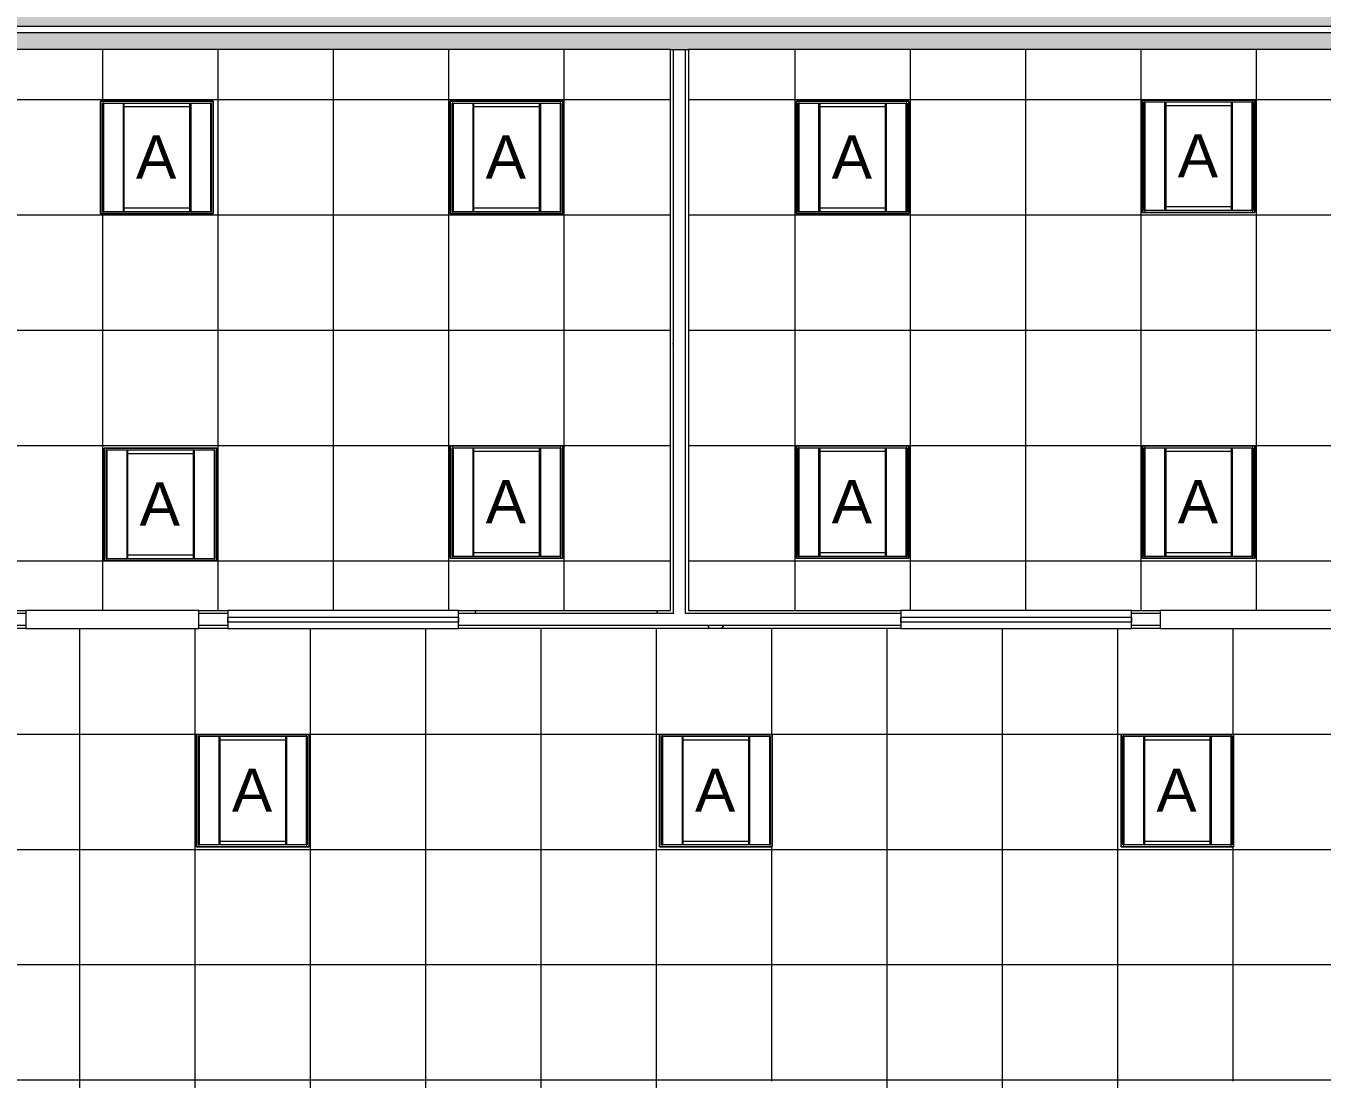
# Model space of a CAD drawing. Header units: inches. Extents: x -285 to 3116, y -17387 to -14851.
# Drawn here: x 880.9 to 1150.6, y -15681.5 to -15462.2 of the extents above; entities that cross this region are included whole.
import ezdxf

# ---------------------------------------------------------------- set-up
doc = ezdxf.new("R2010")
doc.units = ezdxf.units.IN
doc.header["$MEASUREMENT"] = 0
for name, color, linetype, lineweight in [('A-CLNG', 13, 'Continuous', 13), ('A-CLNG-PATT', 13, 'Continuous', 13), ('A-DETL-GENF', 92, 'Continuous', 9), ('A-DETL-THIN', 151, 'Continuous', 9), ('A-GLAZ-CURT', 52, 'Continuous', 9), ('A-WALL', 113, 'Continuous', 13), ('A-WALL-PATT', 111, 'Continuous', 13), ('E-LITE-EQPM', 33, 'Continuous', 9), ('E-LITE-EQPM-IDEN', 33, 'Continuous', 9), ('I-WALL', 2, 'Continuous', 13)]:
    doc.layers.add(name, color=color, linetype=linetype, lineweight=lineweight)
doc.styles.add('Arial', font='arial.ttf', dxfattribs={"height": 9})
pattern_1 = [(0, (0, 0), (30.72, 7.68), [1.267, -21.773, 1.267, -21.773, -122.88]), (0, (0, 0), (30.72, 7.68), [-46.08, 1.267, -44.813, 1.267, -21.773, -53.76]), (0, (0, 0), (30.72, 7.68), [-115.2, 1.267, -14.093, 1.267, -37.133]), (120, (11.52, 3.84), (-22.011075, 22.7643004), [1.267, -21.773, 1.267, -21.773, -122.88]), (120, (11.52, 3.84), (-22.011075, 22.7643004), [-46.08, 1.267, -44.813, 1.267, -21.773, -53.76]), (120, (11.52, 3.84), (-22.011075, 22.7643004), [-115.2, 1.267, -14.093, 1.267, -37.133]), (240, (15.36, 19.2), (-8.708925, -30.4443004), [1.267, -21.773, 1.267, -21.773, -122.88]), (240, (15.36, 19.2), (-8.708925, -30.4443004), [-46.08, 1.267, -44.813, 1.267, -21.773, -53.76]), (240, (15.36, 19.2), (-8.708925, -30.4443004), [-115.2, 1.267, -14.093, 1.267, -37.133])]

# ---------------------------------------------------------------- blocks, each defined once
blk = doc.blocks.new('System Panel - Glazed-5128107-FIRST FLOOR RCP')
at = {"layer": 'A-GLAZ-CURT', "lineweight": 13}
for p, q in [((-24, 0.75), (-24, 1.75)), ((-24, 1.75), (24, 1.75)), ((24, 0.75), (-24, 0.75)), ((24, 1.75), (24, 0.75))]:
    blk.add_line(p, q, dxfattribs=at)
blk = doc.blocks.new('L-Recessed-Axis-Duo - 2 x 2-V2-FIRST FLOOR RCP')
at = {"layer": 'E-LITE-EQPM'}
for p, q in [((-11.7, 11.7), (-11.7, -11.7)), ((11.7, 11.7), (-11.7, 11.7)), ((-11.37, 11.26), (-11.37, 11.27)), ((-11.37, 11.14), (-11.37, 11.26)), ((-11.37, 11.14), (11.38, 11.14)), ((11.32, 11.32), (-11.32, 11.32)), ((-11.32, 11.32), (-11.32, -11.32)), ((11.32, -11.32), (11.32, 11.32)), ((11.38, 11.27), (11.38, 11.26)), ((11.38, 11.26), (11.38, 11.14)), ((11.7, -11.7), (11.7, 11.7)), ((-11.32, 7.03), (11.32, 7.03)), ((-11.32, 7.02), (11.32, 7.02)), ((-11.32, 6.85), (11.32, 6.85)), ((-10.57, 6.86), (-10.57, -6.86)), ((10.57, -6.86), (10.57, 6.86)), ((11.32, -6.85), (-11.32, -6.85)), ((-11.32, -7.02), (11.32, -7.02)), ((-11.32, -7.03), (11.32, -7.03)), ((-11.7, -11.7), (11.7, -11.7)), ((-11.37, -11.26), (-11.37, -11.14)), ((-11.37, -11.14), (11.38, -11.14)), ((-11.37, -11.27), (-11.37, -11.26)), ((-11.32, -11.32), (11.32, -11.32)), ((11.38, -11.14), (11.38, -11.26)), ((11.38, -11.26), (11.38, -11.27))]:
    blk.add_line(p, q, dxfattribs=at)
for points, knots in [([(-11.64, 11.64), (-11.65, 11.65), (-11.65, 11.65), (-11.66, 11.66), (-11.67, 11.67), (-11.68, 11.68), (-11.68, 11.68), (-11.69, 11.69), (-11.69, 11.69), (-11.7, 11.7), (-11.7, 11.7), (-11.7, 11.7), (-11.7, 11.7)], [0, 0, 0, 0, 0.166667, 0.25, 0.333333, 0.416667, 0.5, 0.583333, 0.666667, 0.75, 0.833333, 1, 1, 1, 1]), ([(11.64, 11.64), (11.65, 11.65), (11.65, 11.65), (11.66, 11.66), (11.67, 11.67), (11.68, 11.68), (11.68, 11.68), (11.69, 11.69), (11.69, 11.69), (11.7, 11.7), (11.7, 11.7), (11.7, 11.7), (11.7, 11.7)], [0, 0, 0, 0, 0.166667, 0.25, 0.333333, 0.416667, 0.5, 0.583333, 0.666667, 0.75, 0.833333, 1, 1, 1, 1]), ([(-11.7, -11.7), (-11.7, -11.7), (-11.7, -11.7), (-11.7, -11.7), (-11.69, -11.69), (-11.69, -11.69), (-11.68, -11.68), (-11.68, -11.68), (-11.67, -11.67), (-11.66, -11.66), (-11.65, -11.65), (-11.65, -11.65), (-11.64, -11.64)], [-1, -1, -1, -1, -0.833333, -0.75, -0.666667, -0.583333, -0.5, -0.416667, -0.333333, -0.25, -0.166667, 0, 0, 0, 0]), ([(11.64, -11.64), (11.65, -11.65), (11.65, -11.65), (11.66, -11.66), (11.67, -11.67), (11.68, -11.68), (11.68, -11.68), (11.69, -11.69), (11.69, -11.69), (11.7, -11.7), (11.7, -11.7), (11.7, -11.7), (11.7, -11.7)], [0, 0, 0, 0, 0.166667, 0.25, 0.333333, 0.416667, 0.5, 0.583333, 0.666667, 0.75, 0.833333, 1, 1, 1, 1])]:
    blk.add_open_spline(points, degree=3, knots=knots, dxfattribs=at)
blk = doc.blocks.new('L-Recessed-Axis-Duo - 2 x 2-V3-FIRST FLOOR RCP')
at = {"layer": 'E-LITE-EQPM'}
for p, q in [((-11.7, 11.7), (-11.7, -11.7)), ((11.7, 11.7), (-11.7, 11.7)), ((-11.37, 11.26), (-11.37, 11.27)), ((-11.37, 11.14), (-11.37, 11.26)), ((-11.37, 11.14), (11.38, 11.14)), ((11.32, 11.32), (-11.32, 11.32)), ((-11.32, 11.32), (-11.32, -11.32)), ((11.32, -11.32), (11.32, 11.32)), ((11.38, 11.27), (11.38, 11.26)), ((11.38, 11.26), (11.38, 11.14)), ((11.7, -11.7), (11.7, 11.7)), ((-11.32, 7.03), (11.32, 7.03)), ((-11.32, 7.02), (11.32, 7.02)), ((-11.32, 6.85), (11.32, 6.85)), ((-10.57, 6.86), (-10.57, -6.86)), ((10.57, -6.86), (10.57, 6.86)), ((11.32, -6.85), (-11.32, -6.85)), ((-11.32, -7.02), (11.32, -7.02)), ((-11.32, -7.03), (11.32, -7.03)), ((-11.7, -11.7), (11.7, -11.7)), ((-11.37, -11.26), (-11.37, -11.14)), ((-11.37, -11.14), (11.38, -11.14)), ((-11.37, -11.27), (-11.37, -11.26)), ((-11.32, -11.32), (11.32, -11.32)), ((11.38, -11.14), (11.38, -11.26)), ((11.38, -11.26), (11.38, -11.27))]:
    blk.add_line(p, q, dxfattribs=at)
for points, knots in [([(-11.64, 11.64), (-11.65, 11.65), (-11.65, 11.65), (-11.66, 11.66), (-11.67, 11.67), (-11.68, 11.68), (-11.68, 11.68), (-11.69, 11.69), (-11.69, 11.69), (-11.7, 11.7), (-11.7, 11.7), (-11.7, 11.7), (-11.7, 11.7)], [0, 0, 0, 0, 0.166667, 0.25, 0.333333, 0.416667, 0.5, 0.583333, 0.666667, 0.75, 0.833333, 1, 1, 1, 1]), ([(11.64, 11.64), (11.65, 11.65), (11.65, 11.65), (11.66, 11.66), (11.67, 11.67), (11.68, 11.68), (11.68, 11.68), (11.69, 11.69), (11.69, 11.69), (11.7, 11.7), (11.7, 11.7), (11.7, 11.7), (11.7, 11.7)], [0, 0, 0, 0, 0.166667, 0.25, 0.333333, 0.416667, 0.5, 0.583333, 0.666667, 0.75, 0.833333, 1, 1, 1, 1]), ([(-11.7, -11.7), (-11.7, -11.7), (-11.7, -11.7), (-11.7, -11.7), (-11.69, -11.69), (-11.69, -11.69), (-11.68, -11.68), (-11.68, -11.68), (-11.67, -11.67), (-11.66, -11.66), (-11.65, -11.65), (-11.65, -11.65), (-11.64, -11.64)], [-1, -1, -1, -1, -0.833333, -0.75, -0.666667, -0.583333, -0.5, -0.416667, -0.333333, -0.25, -0.166667, 0, 0, 0, 0]), ([(11.64, -11.64), (11.65, -11.65), (11.65, -11.65), (11.66, -11.66), (11.67, -11.67), (11.68, -11.68), (11.68, -11.68), (11.69, -11.69), (11.69, -11.69), (11.7, -11.7), (11.7, -11.7), (11.7, -11.7), (11.7, -11.7)], [0, 0, 0, 0, 0.166667, 0.25, 0.333333, 0.416667, 0.5, 0.583333, 0.666667, 0.75, 0.833333, 1, 1, 1, 1])]:
    blk.add_open_spline(points, degree=3, knots=knots, dxfattribs=at)
blk = doc.blocks.new('L-Recessed-Axis-Duo - 2 x 2-V5-FIRST FLOOR RCP')
at = {"layer": 'E-LITE-EQPM'}
for p, q in [((-11.7, 11.7), (-11.7, -11.7)), ((11.7, 11.7), (-11.7, 11.7)), ((-11.37, 11.26), (-11.37, 11.27)), ((-11.37, 11.14), (-11.37, 11.26)), ((-11.37, 11.14), (11.38, 11.14)), ((11.32, 11.32), (-11.32, 11.32)), ((-11.32, 11.32), (-11.32, -11.32)), ((11.32, -11.32), (11.32, 11.32)), ((11.38, 11.27), (11.38, 11.26)), ((11.38, 11.26), (11.38, 11.14)), ((11.7, -11.7), (11.7, 11.7)), ((-11.32, 7.03), (11.32, 7.03)), ((-11.32, 7.02), (11.32, 7.02)), ((-11.32, 6.85), (11.32, 6.85)), ((-10.57, 6.86), (-10.57, -6.86)), ((10.57, -6.86), (10.57, 6.86)), ((11.32, -6.85), (-11.32, -6.85)), ((-11.32, -7.02), (11.32, -7.02)), ((-11.32, -7.03), (11.32, -7.03)), ((-11.7, -11.7), (11.7, -11.7)), ((-11.37, -11.26), (-11.37, -11.14)), ((-11.37, -11.14), (11.38, -11.14)), ((-11.37, -11.27), (-11.37, -11.26)), ((-11.32, -11.32), (11.32, -11.32)), ((11.38, -11.14), (11.38, -11.26)), ((11.38, -11.26), (11.38, -11.27))]:
    blk.add_line(p, q, dxfattribs=at)
for points, knots in [([(-11.64, 11.64), (-11.65, 11.65), (-11.65, 11.65), (-11.66, 11.66), (-11.67, 11.67), (-11.68, 11.68), (-11.68, 11.68), (-11.69, 11.69), (-11.69, 11.69), (-11.7, 11.7), (-11.7, 11.7), (-11.7, 11.7), (-11.7, 11.7)], [0, 0, 0, 0, 0.166667, 0.25, 0.333333, 0.416667, 0.5, 0.583333, 0.666667, 0.75, 0.833333, 1, 1, 1, 1]), ([(11.64, 11.64), (11.65, 11.65), (11.65, 11.65), (11.66, 11.66), (11.67, 11.67), (11.68, 11.68), (11.68, 11.68), (11.69, 11.69), (11.69, 11.69), (11.7, 11.7), (11.7, 11.7), (11.7, 11.7), (11.7, 11.7)], [0, 0, 0, 0, 0.166667, 0.25, 0.333333, 0.416667, 0.5, 0.583333, 0.666667, 0.75, 0.833333, 1, 1, 1, 1]), ([(-11.7, -11.7), (-11.7, -11.7), (-11.7, -11.7), (-11.7, -11.7), (-11.69, -11.69), (-11.69, -11.69), (-11.68, -11.68), (-11.68, -11.68), (-11.67, -11.67), (-11.66, -11.66), (-11.65, -11.65), (-11.65, -11.65), (-11.64, -11.64)], [-1, -1, -1, -1, -0.833333, -0.75, -0.666667, -0.583333, -0.5, -0.416667, -0.333333, -0.25, -0.166667, 0, 0, 0, 0]), ([(11.64, -11.64), (11.65, -11.65), (11.65, -11.65), (11.66, -11.66), (11.67, -11.67), (11.68, -11.68), (11.68, -11.68), (11.69, -11.69), (11.69, -11.69), (11.7, -11.7), (11.7, -11.7), (11.7, -11.7), (11.7, -11.7)], [0, 0, 0, 0, 0.166667, 0.25, 0.333333, 0.416667, 0.5, 0.583333, 0.666667, 0.75, 0.833333, 1, 1, 1, 1])]:
    blk.add_open_spline(points, degree=3, knots=knots, dxfattribs=at)
blk = doc.blocks.new('L-Recessed-Axis-Duo - 2 x 2-V6-FIRST FLOOR RCP')
at = {"layer": 'E-LITE-EQPM'}
for p, q in [((-11.7, 11.7), (-11.7, -11.7)), ((11.7, 11.7), (-11.7, 11.7)), ((-11.37, 11.26), (-11.37, 11.27)), ((-11.37, 11.14), (-11.37, 11.26)), ((-11.37, 11.14), (11.38, 11.14)), ((11.32, 11.32), (-11.32, 11.32)), ((-11.32, 11.32), (-11.32, -11.32)), ((11.32, -11.32), (11.32, 11.32)), ((11.38, 11.27), (11.38, 11.26)), ((11.38, 11.26), (11.38, 11.14)), ((11.7, -11.7), (11.7, 11.7)), ((-11.32, 7.03), (11.32, 7.03)), ((-11.32, 7.02), (11.32, 7.02)), ((-11.32, 6.85), (11.32, 6.85)), ((-10.57, 6.86), (-10.57, -6.86)), ((10.57, -6.86), (10.57, 6.86)), ((11.32, -6.85), (-11.32, -6.85)), ((-11.32, -7.02), (11.32, -7.02)), ((-11.32, -7.03), (11.32, -7.03)), ((-11.7, -11.7), (11.7, -11.7)), ((-11.37, -11.26), (-11.37, -11.14)), ((-11.37, -11.14), (11.38, -11.14)), ((-11.37, -11.27), (-11.37, -11.26)), ((-11.32, -11.32), (11.32, -11.32)), ((11.38, -11.14), (11.38, -11.26)), ((11.38, -11.26), (11.38, -11.27))]:
    blk.add_line(p, q, dxfattribs=at)
for points, knots in [([(-11.64, 11.64), (-11.65, 11.65), (-11.65, 11.65), (-11.66, 11.66), (-11.67, 11.67), (-11.68, 11.68), (-11.68, 11.68), (-11.69, 11.69), (-11.69, 11.69), (-11.7, 11.7), (-11.7, 11.7), (-11.7, 11.7), (-11.7, 11.7)], [0, 0, 0, 0, 0.166667, 0.25, 0.333333, 0.416667, 0.5, 0.583333, 0.666667, 0.75, 0.833333, 1, 1, 1, 1]), ([(11.64, 11.64), (11.65, 11.65), (11.65, 11.65), (11.66, 11.66), (11.67, 11.67), (11.68, 11.68), (11.68, 11.68), (11.69, 11.69), (11.69, 11.69), (11.7, 11.7), (11.7, 11.7), (11.7, 11.7), (11.7, 11.7)], [0, 0, 0, 0, 0.166667, 0.25, 0.333333, 0.416667, 0.5, 0.583333, 0.666667, 0.75, 0.833333, 1, 1, 1, 1]), ([(-11.7, -11.7), (-11.7, -11.7), (-11.7, -11.7), (-11.7, -11.7), (-11.69, -11.69), (-11.69, -11.69), (-11.68, -11.68), (-11.68, -11.68), (-11.67, -11.67), (-11.66, -11.66), (-11.65, -11.65), (-11.65, -11.65), (-11.64, -11.64)], [-1, -1, -1, -1, -0.833333, -0.75, -0.666667, -0.583333, -0.5, -0.416667, -0.333333, -0.25, -0.166667, 0, 0, 0, 0]), ([(11.64, -11.64), (11.65, -11.65), (11.65, -11.65), (11.66, -11.66), (11.67, -11.67), (11.68, -11.68), (11.68, -11.68), (11.69, -11.69), (11.69, -11.69), (11.7, -11.7), (11.7, -11.7), (11.7, -11.7), (11.7, -11.7)], [0, 0, 0, 0, 0.166667, 0.25, 0.333333, 0.416667, 0.5, 0.583333, 0.666667, 0.75, 0.833333, 1, 1, 1, 1])]:
    blk.add_open_spline(points, degree=3, knots=knots, dxfattribs=at)
blk = doc.blocks.new('L-Recessed-Axis-Duo - 2 x 2-V7-FIRST FLOOR RCP')
at = {"layer": 'E-LITE-EQPM'}
for p, q in [((-11.7, 11.7), (-11.7, -11.7)), ((11.7, 11.7), (-11.7, 11.7)), ((-11.37, 11.26), (-11.37, 11.27)), ((-11.37, 11.14), (-11.37, 11.26)), ((-11.37, 11.14), (11.38, 11.14)), ((11.32, 11.32), (-11.32, 11.32)), ((-11.32, 11.32), (-11.32, -11.32)), ((11.32, -11.32), (11.32, 11.32)), ((11.38, 11.27), (11.38, 11.26)), ((11.38, 11.26), (11.38, 11.14)), ((11.7, -11.7), (11.7, 11.7)), ((-11.32, 7.03), (11.32, 7.03)), ((-11.32, 7.02), (11.32, 7.02)), ((-11.32, 6.85), (11.32, 6.85)), ((-10.57, 6.86), (-10.57, -6.86)), ((10.57, -6.86), (10.57, 6.86)), ((11.32, -6.85), (-11.32, -6.85)), ((-11.32, -7.02), (11.32, -7.02)), ((-11.32, -7.03), (11.32, -7.03)), ((-11.7, -11.7), (11.7, -11.7)), ((-11.37, -11.26), (-11.37, -11.14)), ((-11.37, -11.14), (11.38, -11.14)), ((-11.37, -11.27), (-11.37, -11.26)), ((-11.32, -11.32), (11.32, -11.32)), ((11.38, -11.14), (11.38, -11.26)), ((11.38, -11.26), (11.38, -11.27))]:
    blk.add_line(p, q, dxfattribs=at)
for points, knots in [([(-11.64, 11.64), (-11.65, 11.65), (-11.65, 11.65), (-11.66, 11.66), (-11.67, 11.67), (-11.68, 11.68), (-11.68, 11.68), (-11.69, 11.69), (-11.69, 11.69), (-11.7, 11.7), (-11.7, 11.7), (-11.7, 11.7), (-11.7, 11.7)], [0, 0, 0, 0, 0.166667, 0.25, 0.333333, 0.416667, 0.5, 0.583333, 0.666667, 0.75, 0.833333, 1, 1, 1, 1]), ([(11.64, 11.64), (11.65, 11.65), (11.65, 11.65), (11.66, 11.66), (11.67, 11.67), (11.68, 11.68), (11.68, 11.68), (11.69, 11.69), (11.69, 11.69), (11.7, 11.7), (11.7, 11.7), (11.7, 11.7), (11.7, 11.7)], [0, 0, 0, 0, 0.166667, 0.25, 0.333333, 0.416667, 0.5, 0.583333, 0.666667, 0.75, 0.833333, 1, 1, 1, 1]), ([(-11.7, -11.7), (-11.7, -11.7), (-11.7, -11.7), (-11.7, -11.7), (-11.69, -11.69), (-11.69, -11.69), (-11.68, -11.68), (-11.68, -11.68), (-11.67, -11.67), (-11.66, -11.66), (-11.65, -11.65), (-11.65, -11.65), (-11.64, -11.64)], [-1, -1, -1, -1, -0.833333, -0.75, -0.666667, -0.583333, -0.5, -0.416667, -0.333333, -0.25, -0.166667, 0, 0, 0, 0]), ([(11.64, -11.64), (11.65, -11.65), (11.65, -11.65), (11.66, -11.66), (11.67, -11.67), (11.68, -11.68), (11.68, -11.68), (11.69, -11.69), (11.69, -11.69), (11.7, -11.7), (11.7, -11.7), (11.7, -11.7), (11.7, -11.7)], [0, 0, 0, 0, 0.166667, 0.25, 0.333333, 0.416667, 0.5, 0.583333, 0.666667, 0.75, 0.833333, 1, 1, 1, 1])]:
    blk.add_open_spline(points, degree=3, knots=knots, dxfattribs=at)

msp = doc.modelspace()

# ---------------------------------------------------------------- hatches: boundary and pattern name
at = {"layer": 'A-CLNG-PATT'}
h = msp.add_hatch(dxfattribs=at)
h.set_pattern_fill('FP_2', color=256, style=0, pattern_type=2)
h.set_pattern_definition([(0, (1132.1, -15801.672), (0, -24), []), (270, (1132.1, -15801.672), (-24, -1e-15), [])])
h.paths.add_polyline_path([(1202.25, -15939.06), (1421.45, -15834.35), (1410.22, -15806.58), (1413.69, -15805.18), (1423.56, -15829.58), (1570.54, -15770.12), (1560.01, -15744.1), (1560.32, -15743.97), (1537.86, -15688.47), (1527.03, -15692.85), (1484.49, -15587.7), (1322.31, -15587.7), (1310.18, -15605.68), (1291.95, -15593.38), (1295.77, -15587.7), (727.05, -15587.7), (727.05, -15491.75), (663.55, -15491.75), (663.55, -15467.11), (517.78, -15467.11), (517.78, -15568.14), (526.78, -15568.14), (526.78, -15568.77), (527.02, -15568.77), (527.02, -15583.95), (655.63, -15583.95), (672.18, -15625.01), (689.88, -15668.91), (689.94, -15668.88), (694.81, -15680.93), (694.74, -15680.96), (708.19, -15714.35), (708.3, -15714.31), (713.49, -15727.16), (713.38, -15727.21), (713.4, -15727.27), (771, -15704), (877.99, -15776.17), (904.83, -15736.39), (1203.2, -15937.65), (1203.02, -15937.92)], flags=0)
h.paths.add_polyline_path([(1300.78, -15849.34), (1300.78, -15825.94), (1324.18, -15825.94), (1324.18, -15849.34), (1311.22, -15849.34)], flags=0)
h.paths.add_polyline_path([(1109.35, -15849.34), (1108.78, -15849.34), (1108.78, -15825.94), (1132.18, -15825.94), (1132.18, -15849.34), (1122.81, -15849.34)], flags=0)
h.paths.add_polyline_path([(1204.78, -15849.34), (1204.78, -15825.94), (1228.18, -15825.94), (1228.18, -15849.34), (1217.02, -15849.34)], flags=0)
h.paths.add_polyline_path([(1172.62, -15809.62), (1154.38, -15797.32), (1166.68, -15779.08), (1184.92, -15791.38), (1176.64, -15803.66)], flags=0)
h.paths.add_polyline_path([(1515.05, -15777.34), (1491.65, -15777.34), (1491.65, -15753.94), (1515.05, -15753.94), (1515.05, -15770)], flags=0)
h.paths.add_polyline_path([(1217.02, -15777.34), (1204.78, -15777.34), (1204.78, -15753.94), (1228.18, -15753.94), (1228.18, -15777.34)], flags=0)
h.paths.add_polyline_path([(1012.78, -15777.34), (1012.78, -15753.94), (1036.18, -15753.94), (1036.18, -15777.34), (1015.15, -15777.34)], flags=0)
h.paths.add_polyline_path([(1396.78, -15777.34), (1396.78, -15753.94), (1420.18, -15753.94), (1420.18, -15777.34), (1405.43, -15777.34)], flags=0)
h.paths.add_polyline_path([(1300.78, -15777.34), (1300.78, -15753.94), (1324.18, -15753.94), (1324.18, -15777.34), (1311.22, -15777.34)], flags=0)
h.paths.add_polyline_path([(1108.78, -15777.34), (1108.78, -15753.94), (1132.18, -15753.94), (1132.18, -15777.34), (1109.35, -15777.34)], flags=0)
h.paths.add_polyline_path([(1053.24, -15729.09), (1035, -15716.79), (1047.3, -15698.55), (1065.54, -15710.85), (1058.97, -15720.6)], flags=0)
h.paths.add_polyline_path([(1513.09, -15705.34), (1491.65, -15705.34), (1491.65, -15681.94), (1515.05, -15681.94), (1515.05, -15705.34)], flags=0)
h.paths.add_polyline_path([(1122.81, -15705.34), (1108.78, -15705.34), (1108.78, -15681.94), (1132.18, -15681.94), (1132.18, -15705.34)], flags=0)
h.paths.add_polyline_path([(724.02, -15705.34), (724.02, -15681.94), (747.42, -15681.94), (747.42, -15705.34), (725.8, -15705.34)], flags=0)
h.paths.add_polyline_path([(1418.88, -15705.34), (1396.78, -15705.34), (1396.78, -15681.94), (1420.18, -15681.94), (1420.18, -15705.34)], flags=0)
h.paths.add_polyline_path([(1015.15, -15705.34), (1012.78, -15705.34), (1012.78, -15681.94), (1036.18, -15681.94), (1036.18, -15705.34), (1028.6, -15705.34)], flags=0)
h.paths.add_polyline_path([(1204.78, -15705.34), (1204.78, -15681.94), (1228.18, -15681.94), (1228.18, -15705.34), (1210.29, -15705.34)], flags=0)
h.paths.add_polyline_path([(820.37, -15705.34), (820.37, -15681.94), (843.77, -15681.94), (843.77, -15705.34), (826.74, -15705.34)], flags=0)
h.paths.add_polyline_path([(1324.18, -15705.34), (1300.78, -15705.34), (1300.78, -15681.94), (1324.18, -15681.94), (1324.18, -15693.27)], flags=0)
h.paths.add_polyline_path([(916.43, -15705.34), (916.43, -15681.94), (939.83, -15681.94), (939.83, -15705.34), (920.94, -15705.34)], flags=0)
h.paths.add_polyline_path([(835.1, -15678.11), (826.86, -15657.71), (847.25, -15649.47), (855.5, -15669.87), (840.19, -15676.05)], flags=0)
h.paths.add_polyline_path([(1036.18, -15633.12), (1012.78, -15633.12), (1012.78, -15609.72), (1036.18, -15609.72), (1036.18, -15631.57)], flags=0)
h.paths.add_polyline_path([(1405.43, -15633.12), (1396.78, -15633.12), (1396.78, -15609.72), (1420.18, -15609.72), (1420.18, -15633.12), (1418.88, -15633.12)], flags=0)
h.paths.add_polyline_path([(920.94, -15633.12), (916.43, -15633.12), (916.43, -15609.72), (939.83, -15609.72), (939.83, -15633.12), (934.4, -15633.12)], flags=0)
h.paths.add_polyline_path([(1311.22, -15633.12), (1300.78, -15633.12), (1300.78, -15609.72), (1324.18, -15609.72), (1324.18, -15633.12)], flags=0)
h.paths.add_polyline_path([(724.02, -15633.12), (724.02, -15609.72), (747.42, -15609.72), (747.42, -15633.12), (732.53, -15633.12)], flags=0)
h.paths.add_polyline_path([(1122.81, -15633.12), (1108.78, -15633.12), (1108.78, -15609.72), (1132.18, -15609.72), (1132.18, -15633.12)], flags=0)
h.paths.add_polyline_path([(1228.18, -15633.12), (1204.78, -15633.12), (1204.78, -15609.72), (1228.18, -15609.72), (1228.18, -15631.57)], flags=0)
h.paths.add_polyline_path([(820.37, -15633.12), (820.37, -15609.72), (843.77, -15609.72), (843.77, -15633.12), (826.74, -15633.12)], flags=0)
h.paths.add_polyline_path([(676.73, -15537.28), (676.73, -15513.88), (700.13, -15513.88), (700.13, -15537.28), (678.7, -15537.28)], flags=0)
h.paths.add_polyline_path([(627.73, -15537.28), (604.33, -15537.28), (604.33, -15513.88), (627.73, -15513.88), (627.73, -15520.51)], flags=0)
h.paths.add_polyline_path([(544.12, -15537.28), (532.33, -15537.28), (532.33, -15513.88), (555.73, -15513.88), (555.73, -15537.28)], flags=0)
h = msp.add_hatch(dxfattribs=at)
h.set_pattern_fill('FP_4', color=256, style=0, pattern_type=2)
h.set_pattern_definition([(180, (944.93, -15525.592), (3e-15, 24), []), (90, (944.93, -15525.592), (24, -1e-15), [])])
h.paths.add_polyline_path([(874.8, -15583.95), (1015.05, -15583.95), (1015.05, -15467.11), (874.8, -15467.11), (874.8, -15545.19)], flags=0)
h.paths.add_polyline_path([(920.63, -15573.53), (897.23, -15573.53), (897.23, -15550.13), (920.63, -15550.13), (920.63, -15569.87)], flags=0)
h.paths.add_polyline_path([(992.63, -15573.06), (969.23, -15573.06), (969.23, -15549.65), (992.63, -15549.65), (992.63, -15569.87)], flags=0)
h.paths.add_polyline_path([(919.88, -15501.31), (896.48, -15501.31), (896.48, -15477.9), (919.88, -15477.9), (919.88, -15495.83)], flags=0)
h.paths.add_polyline_path([(988.23, -15501.31), (969.23, -15501.31), (969.23, -15477.9), (992.63, -15477.9), (992.63, -15501.31)], flags=0)
h = msp.add_hatch(dxfattribs=at)
h.set_pattern_fill('FP_5', color=256, style=0, pattern_type=2)
h.set_pattern_definition([(180, (1088.93, -15525.592), (3e-15, 24), []), (90, (1088.93, -15525.592), (24, -1e-15), [])])
h.paths.add_polyline_path([(1018.8, -15583.95), (1159.05, -15583.95), (1159.05, -15467.11), (1018.8, -15467.11), (1018.8, -15569.87)], flags=0)
h.paths.add_polyline_path([(1136.63, -15573.06), (1113.23, -15573.06), (1113.23, -15549.65), (1136.63, -15549.65), (1136.63, -15569.87)], flags=0)
h.paths.add_polyline_path([(1041.23, -15573.06), (1041.23, -15549.65), (1064.63, -15549.65), (1064.63, -15573.06), (1042.06, -15573.06)], flags=0)
h.paths.add_polyline_path([(1041.23, -15501.31), (1041.23, -15477.9), (1064.63, -15477.9), (1064.63, -15501.31), (1042.06, -15501.31)], flags=0)
h.paths.add_polyline_path([(1136.27, -15501.06), (1113.23, -15501.06), (1113.23, -15477.65), (1136.63, -15477.65), (1136.63, -15501.06)], flags=0)
at = {"layer": 'A-DETL-GENF'}
h = msp.add_hatch(color=9, dxfattribs=at)
h.paths.add_polyline_path([(1302.6, -17215.94), (2101.91, -16893.02), (2369.07, -17073.22), (3115.76, -16771.16), (2391.35, -14980.46), (213.35, -14980.46), (213.35, -15030.58), (-284.65, -15030.58), (-284.65, -16143.57), (537.04, -15811.16), (531.92, -15800.18), (523.56, -15803.56), (515.31, -15783.16), (522.61, -15780.21), (514.27, -15762.32), (514.27, -15614.27), (505.02, -15614.27), (505.02, -15592.27), (514.27, -15592.27), (514.27, -15590.77), (505.02, -15590.77), (505.02, -15568.77), (514.27, -15568.77), (514.28, -15462.32), (1432.27, -15462.32), (1458.98, -15483.69), (1462.14, -15478.99), (1480.38, -15491.3), (1476.2, -15497.5), (1563.41, -15567.33), (1764.19, -16064.31), (1747.08, -16071.22), (1783.03, -16160.06), (1782.99, -16160.08), (1783.33, -16160.94), (1811.86, -16160.94), (1811.86, -16164.44), (1782.49, -16164.44), (1608.57, -16234.8), (1607.26, -16231.55), (1636.65, -16219.66), (1575.78, -16069.07), (1551.88, -16010), (1308.53, -16066.99), (1308.52, -16066.94), (1302.6, -16068.38), (1302.6, -16877.94)], flags=0)
h.paths.add_polyline_path([(1504.34, -17130.23), (1444.27, -16981.55), (1444.8, -16981.34), (1444.8, -16929.33), (1448.3, -16929.33), (1448.3, -16979.92), (1536.76, -16944.19), (1538.07, -16947.43), (1448.83, -16983.48), (1507.58, -17128.92)], flags=0)
h.paths.add_polyline_path([(1637.85, -17076.29), (1579.1, -16930.86), (1575.16, -16932.45), (1573.85, -16929.2), (1584.97, -16924.71), (1586.28, -16927.95), (1582.34, -16929.54), (1641.1, -17074.98)], flags=0)
h.paths.add_polyline_path([(1743.46, -17006.56), (1694.11, -16884.39), (1623.37, -16912.97), (1622.06, -16909.72), (1699.98, -16878.24), (1701.3, -16881.49), (1697.35, -16883.08), (1746.71, -17005.25)], flags=0)
h.paths.add_polyline_path([(1905.81, -16968.04), (1847.05, -16822.6), (1738.38, -16866.5), (1737.07, -16863.26), (1973.93, -16767.57), (1975.24, -16770.82), (1850.3, -16821.29), (1909.05, -16966.73)], flags=0)
h.paths.add_polyline_path([(2374.07, -16920.99), (2319.62, -16786.38), (2314.55, -16788.43), (2313.24, -16785.19), (2324.36, -16780.69), (2325.67, -16783.93), (2322.86, -16785.07), (2377.32, -16919.68)], flags=0)
h.paths.add_polyline_path([(2082.9, -16896.48), (2081.11, -16892.06), (2031.38, -16838.73), (2047.73, -16832.12), (2016.27, -16754.24), (2012.33, -16755.83), (2011.01, -16752.59), (2084.73, -16722.81), (2086.04, -16726.05), (2019.51, -16752.93), (2052.29, -16834.06), (2037.42, -16840.07), (2084.11, -16890.14), (2086.15, -16895.17), (2084.11, -16895.99)], flags=0)
h.paths.add_polyline_path([(1448.3, -16889.33), (1444.8, -16889.33), (1444.8, -16885.08), (1305.81, -16885.08), (1305.81, -16881.58), (1444.8, -16881.58), (1444.8, -16877.33), (1448.3, -16877.33), (1448.3, -16885.08)], flags=0)
h.paths.add_polyline_path([(2104.59, -16889.06), (2101.37, -16887.69), (2145.93, -16782.86), (2142.91, -16775.38), (2169.5, -16764.62), (2262.13, -16805.87), (2276.15, -16800.19), (2277.47, -16803.44), (2262.06, -16809.67), (2169.43, -16768.43), (2147.47, -16777.31), (2149.72, -16782.9), (2109.32, -16877.94)], flags=0)
h.paths.add_polyline_path([(1570.71, -16865.49), (1569.4, -16862.24), (1587.02, -16855.13), (1543.58, -16747.6), (1525.96, -16754.71), (1524.65, -16751.47), (1557.1, -16738.36), (1542.06, -16701.19), (1526.07, -16707.65), (1524.76, -16704.41), (1540.75, -16697.94), (1529.44, -16669.99), (1532.69, -16668.68), (1560.35, -16737.05), (1678.97, -16689.12), (1633.71, -16577.22), (1515.1, -16625.2), (1517.69, -16631.6), (1514.44, -16632.91), (1510.54, -16623.27), (1560.99, -16602.86), (1549.81, -16575.21), (1532.89, -16582.05), (1531.58, -16578.81), (1548.49, -16571.96), (1547.65, -16569.88), (1550.89, -16568.57), (1564.24, -16601.55), (1664.48, -16560.99), (1634.51, -16486.82), (1534.24, -16527.39), (1535.89, -16531.49), (1532.65, -16532.8), (1516.27, -16492.31), (1519.52, -16491), (1532.92, -16524.14), (1658.22, -16473.45), (1631.82, -16408.19), (1551.13, -16440.83), (1540.05, -16413.43), (1543.75, -16411.94), (1545.06, -16415.18), (1544.6, -16415.36), (1553.06, -16436.27), (1574.84, -16427.47), (1566.39, -16406.56), (1565.45, -16406.94), (1564.14, -16403.7), (1568.33, -16402.01), (1578.08, -16426.15), (1630.51, -16404.95), (1620.75, -16380.83), (1654.13, -16367.34), (1650.38, -16358.07), (1698.36, -16338.67), (1699.67, -16341.91), (1693.87, -16344.25), (1710.58, -16385.61), (1707.34, -16386.92), (1690.63, -16345.56), (1654.94, -16360), (1668.42, -16393.38), (1635.06, -16406.88), (1661.47, -16472.14), (1730.48, -16444.22), (1722.32, -16424.01), (1725.56, -16422.7), (1735.04, -16446.15), (1637.76, -16485.51), (1667.73, -16559.68), (1766.92, -16519.55), (1769.82, -16526.74), (1766.58, -16528.05), (1764.98, -16524.11), (1636.95, -16575.91), (1682.22, -16687.81), (1739.72, -16664.58), (1733.7, -16649.67), (1789.25, -16627.2), (1773.89, -16589.18), (1788.83, -16583.14), (1781.56, -16565.14), (1784.8, -16563.83), (1793.39, -16585.08), (1778.45, -16591.11), (1843.28, -16751.6), (1858.69, -16745.37), (1860, -16748.62), (1768.44, -16785.61), (1767.13, -16782.36), (1840.04, -16752.91), (1805.79, -16668.13), (1794.35, -16684.47), (1759.77, -16660.26), (1683.53, -16691.05), (1727.02, -16798.57), (1730.05, -16797.35), (1731.36, -16800.59), (1720.79, -16804.86), (1719.48, -16801.61), (1723.78, -16799.88), (1680.29, -16692.37), (1546.82, -16746.29), (1590.26, -16853.82), (1682.39, -16816.6), (1683.7, -16819.84), (1587.02, -16858.9)], flags=0)
h.paths.add_polyline_path([(2497.7, -16841.28), (2453.57, -16732.19), (2362.75, -16768.93), (2361.44, -16765.69), (2546.78, -16690.71), (2548.09, -16693.96), (2456.81, -16730.88), (2500.94, -16839.97)], flags=0)
h.paths.add_polyline_path([(1448.3, -16837.33), (1444.8, -16837.33), (1444.8, -16777.08), (1305.8, -16777.08), (1305.8, -16773.58), (1444.8, -16773.58), (1444.8, -16713.33), (1448.3, -16713.33), (1448.3, -16781.12)], flags=0)
h.paths.add_polyline_path([(2641.13, -16813.36), (2586.53, -16678.41), (2585.17, -16678.96), (2583.86, -16675.71), (2591.27, -16672.71), (2592.59, -16675.96), (2589.78, -16677.09), (2644.37, -16812.05)], flags=0)
h.paths.add_polyline_path([(2285.08, -16750.5), (2193.11, -16709.55), (2160.02, -16627.64), (2157.18, -16628.79), (2155.87, -16625.54), (2158.71, -16624.4), (2157.69, -16621.88), (2156.99, -16622.16), (2119.48, -16529.32), (2058.16, -16554.1), (2055.07, -16546.45), (1996.3, -16570.19), (2037.96, -16673.18), (2118.78, -16640.53), (2120.09, -16643.77), (1959.26, -16708.75), (1957.94, -16705.51), (2034.72, -16674.49), (1993.05, -16571.51), (1873.52, -16619.8), (1915.18, -16722.78), (1920.86, -16720.49), (1922.17, -16723.73), (1913.24, -16727.34), (1867.36, -16613.93), (1870.61, -16612.61), (1872.2, -16616.56), (2027.91, -16553.65), (1980.04, -16435.18), (1841.93, -16490.98), (1858.91, -16532.95), (1841.27, -16540.09), (1855.61, -16575.53), (1852.36, -16576.85), (1836.71, -16538.16), (1854.35, -16531.02), (1838.68, -16492.29), (1821.12, -16499.38), (1774.49, -16383.95), (1797.67, -16374.58), (1789.14, -16353.49), (1792.39, -16352.18), (1802.22, -16376.52), (1779.04, -16385.88), (1823.06, -16494.83), (1978.73, -16431.93), (1908.31, -16257.62), (1775.81, -16311.15), (1777.41, -16315.09), (1774.16, -16316.4), (1772.57, -16312.46), (1733.05, -16328.43), (1731.74, -16325.18), (1906.99, -16254.38), (1870.66, -16164.44), (1847.86, -16164.44), (1847.86, -16160.94), (1869.24, -16160.94), (1858.64, -16134.69), (1862.35, -16133.19), (1862.83, -16134.39), (1893.44, -16122.02), (1894.94, -16125.73), (1864.33, -16138.1), (1900.27, -16227.05), (1996.71, -16188.09), (1960.75, -16099.09), (1933.87, -16109.96), (1932.37, -16106.25), (1989.85, -16083.02), (1991.35, -16086.73), (1964.46, -16097.59), (2000.42, -16186.59), (2096.83, -16147.64), (2060.82, -16058.63), (2030.29, -16070.98), (2028.79, -16067.27), (2063.03, -16053.42), (2105.52, -16158.45), (2085.06, -16166.73), (2092.3, -16184.66), (2198, -16141.96), (2183, -16104.88), (2209.11, -16094.33), (2174.41, -16008.55), (2178.12, -16007.05), (2253.73, -16193.95), (2237.93, -16200.33), (2213.55, -16139.99), (2093.8, -16188.37), (2116.31, -16244.08), (2202.6, -16209.22), (2256.57, -16342.8), (2196.76, -16366.96), (2219.27, -16422.68), (2312.48, -16385.02), (2287.94, -16324.29), (2304.61, -16317.56), (2387.81, -16523.52), (2397.36, -16519.66), (2399.23, -16524.29), (2390.15, -16527.96), (2452.7, -16682.78), (2285.14, -16750.47)], flags=0)
h.paths.add_polyline_path([(2285.14, -16746.7), (2420.65, -16691.95), (2402.51, -16647.04), (2430, -16635.94), (2386.91, -16529.28), (2271.85, -16575.76), (2282.15, -16601.26), (2278.9, -16602.57), (2268.6, -16577.07), (2160.93, -16620.57), (2195.82, -16706.93), (2285.08, -16746.67)], flags=0)
h.paths.add_polyline_path([(2764.75, -16733.24), (2720.62, -16624.16), (2629.67, -16660.96), (2628.35, -16657.71), (2724.68, -16618.74), (2725.99, -16621.99), (2723.87, -16622.85), (2768, -16731.93)], flags=0)
h.paths.add_polyline_path([(2908.14, -16705.43), (2853.58, -16570.38), (2763.07, -16606.99), (2761.76, -16603.74), (2852.27, -16567.13), (2850.84, -16563.61), (2854.09, -16562.3), (2911.38, -16704.12)], flags=0)
h.paths.add_polyline_path([(2423.9, -16690.64), (2448.14, -16680.85), (2431.31, -16639.18), (2407.07, -16648.98), (2420.72, -16682.78)], flags=0)
h.paths.add_polyline_path([(1793.49, -16679.59), (1804.22, -16664.26), (1796.59, -16645.38), (1763.64, -16658.69), (1778.45, -16669.06)], flags=0)
h.paths.add_polyline_path([(1444.8, -16673.33), (1444.8, -16669.08), (1305.8, -16669.08), (1305.8, -16665.58), (1444.8, -16665.58), (1444.8, -16661.33), (1448.3, -16661.33), (1448.3, -16673.33)], flags=0)
h.paths.add_polyline_path([(1742.97, -16663.27), (1795.28, -16642.13), (1790.56, -16630.44), (1738.25, -16651.6), (1741.75, -16660.26)], flags=0)
h.paths.add_polyline_path([(2508.22, -16660.35), (2505.36, -16653.27), (2508.61, -16651.96), (2510.16, -16655.8), (2554.66, -16637.81), (2536.39, -16592.66), (2491.91, -16610.63), (2493.62, -16614.87), (2490.38, -16616.18), (2485.87, -16605.02), (2489.11, -16603.71), (2490.6, -16607.39), (2535.08, -16589.42), (2517.11, -16544.98), (2472.64, -16562.94), (2474.13, -16566.62), (2470.88, -16567.93), (2466.29, -16556.57), (2469.54, -16555.26), (2471.33, -16559.7), (2515.79, -16541.73), (2493.16, -16485.78), (2447.1, -16504.39), (2447.29, -16504.88), (2448.92, -16504.22), (2450.43, -16507.97), (2447.19, -16509.28), (2445.67, -16505.53), (2436.32, -16509.31), (2434.45, -16504.68), (2442.83, -16501.29), (2266.94, -16065.91), (2525.38, -15961.5), (2490.2, -15874.44), (2713.16, -15784.37), (2714.66, -15788.08), (2495.41, -15876.65), (2530.58, -15963.71), (2273.08, -16067.74), (2447.47, -16499.41), (2445.42, -16500.24), (2445.6, -16500.68), (2920.05, -16309), (2924.66, -16320.41), (2929.59, -16318.42), (2930.9, -16321.66), (2922.72, -16324.97), (2918.3, -16314.02), (2776.87, -16371.16), (2820.81, -16479.92), (2817.56, -16481.23), (2815.92, -16477.16), (2812.2, -16478.67), (2810.89, -16475.42), (2814.61, -16473.92), (2773.62, -16372.47), (2628.55, -16431.08), (2690.05, -16583.12), (2715.05, -16573.02), (2706.95, -16553), (2759.24, -16531.85), (2746.89, -16501.32), (2773.81, -16490.42), (2775.12, -16493.67), (2751.44, -16503.25), (2763.8, -16533.78), (2711.51, -16554.93), (2719.61, -16574.95), (2688.12, -16587.67), (2680.03, -16567.67), (2608.64, -16596.55), (2616.71, -16616.52), (2598.81, -16623.75), (2597.5, -16620.51), (2612.16, -16614.59), (2604.09, -16594.62), (2678.71, -16564.43), (2625.3, -16432.39), (2496.4, -16484.47), (2557.91, -16636.5), (2560.41, -16635.49), (2561.72, -16638.74), (2510.16, -16659.57)], flags=0)
h.paths.add_polyline_path([(1448.3, -16621.33), (1444.8, -16621.33), (1444.8, -16561.08), (1305.8, -16561.08), (1305.8, -16557.58), (1444.8, -16557.58), (1444.8, -16553.33), (1448.3, -16553.33), (1448.3, -16601.55)], flags=0)
h.paths.add_polyline_path([(2159.75, -16615.65), (2193.15, -16602.16), (2157.17, -16513.1), (2123.77, -16526.59), (2157.69, -16610.53)], flags=0)
h.paths.add_polyline_path([(2197.79, -16600.29), (2383.18, -16525.39), (2347.2, -16436.32), (2161.81, -16511.23), (2188.41, -16577.07)], flags=0)
h.paths.add_polyline_path([(2031.62, -16552.15), (2053.76, -16543.2), (2051.9, -16538.6), (2055.14, -16537.29), (2060.09, -16549.54), (2120.49, -16525.14), (2119.58, -16522.89), (2206.28, -16487.87), (2198.5, -16468.63), (2026.03, -16538.31), (2031.47, -16551.78)], flags=0)
h.paths.add_polyline_path([(2024.15, -16533.67), (2041.07, -16526.84), (2032.06, -16504.56), (2015.15, -16511.39), (2020.79, -16525.34)], flags=0)
h.paths.add_polyline_path([(2835.86, -16526.52), (2832.55, -16518.32), (2835.79, -16517.01), (2836.79, -16519.49), (2960.01, -16469.71), (2961.32, -16472.95), (2838.1, -16522.73), (2839.1, -16525.21), (2836.79, -16526.15)], flags=0)
h.paths.add_polyline_path([(2044.77, -16525.34), (2196.63, -16463.99), (2185.46, -16436.34), (2214.64, -16424.55), (2169.62, -16313.12), (1967.96, -16394.6), (2012.9, -16505.83), (2033.52, -16497.5), (2039.14, -16511.39)], flags=0)
h.paths.add_polyline_path([(1444.8, -16513.33), (1444.8, -16417.08), (1305.8, -16417.08), (1305.81, -16413.58), (1444.8, -16413.58), (1444.8, -16386.42), (1472.05, -16386.42), (1472.05, -16384.17), (1475.55, -16384.17), (1475.55, -16417.08), (1448.3, -16417.08), (1448.3, -16513.33)], flags=0)
h.paths.add_polyline_path([(2213.69, -16484.87), (2289.16, -16454.38), (2270.21, -16407.49), (2194.75, -16437.98), (2212.96, -16483.05)], flags=0)
h.paths.add_polyline_path([(2296.58, -16451.38), (2345.32, -16431.69), (2326.38, -16384.8), (2277.63, -16404.49), (2290.49, -16436.32)], flags=0)
h.paths.add_polyline_path([(1471.96, -16413.58), (1472.05, -16413.58), (1472.05, -16389.92), (1448.3, -16389.92), (1448.3, -16413.58)], flags=0)
h.paths.add_polyline_path([(1633.75, -16403.63), (1663.87, -16391.45), (1655.44, -16370.59), (1625.31, -16382.76), (1631.82, -16398.86)], flags=0)
h.paths.add_polyline_path([(1966.09, -16389.96), (2172.38, -16306.61), (2194.89, -16362.33), (2250.06, -16340.04), (2219.65, -16264.76), (2137.99, -16297.75), (2140.65, -16304.34), (1960.84, -16376.98)], flags=0)
h.paths.add_polyline_path([(2317.12, -16383.15), (2324.51, -16380.16), (2301.84, -16324.07), (2294.45, -16327.05), (2315.91, -16380.16)], flags=0)
h.paths.add_polyline_path([(1958.97, -16372.34), (2134.14, -16301.57), (2080.42, -16168.6), (1916.47, -16234.93), (1926.56, -16259.91), (1915.37, -16264.43), (1935.04, -16313.12)], flags=0)
h.paths.add_polyline_path([(1475.55, -16344.17), (1472.05, -16344.17), (1472.05, -16260.58), (1305.8, -16260.58), (1305.8, -16257.08), (1544.17, -16257.08), (1570.18, -16246.56), (1571.49, -16249.8), (1544.85, -16260.58), (1475.55, -16260.58)], flags=0)
h.paths.add_polyline_path([(1305.81, -16309.58), (1305.81, -16287.58), (1327.81, -16287.58), (1327.81, -16309.58)], flags=0)
h.paths.add_polyline_path([(2136.12, -16293.12), (2217.77, -16260.13), (2199.84, -16215.73), (2118.18, -16248.72), (2136.02, -16292.86)], flags=0)
h.paths.add_polyline_path([(1913.87, -16260.72), (1921.35, -16257.7), (1909.25, -16227.73), (1901.77, -16230.76), (1912.65, -16257.7)], flags=0)
h.paths.add_polyline_path([(1914.97, -16231.22), (2100.31, -16156.24), (2098.33, -16151.34), (1912.96, -16226.23), (1914.78, -16230.76)], flags=0)
h.paths.add_polyline_path([(1639.89, -16218.35), (1779.87, -16161.72), (1779.74, -16161.39), (1639.76, -16218.02)], flags=0)
h.paths.add_polyline_path([(2240.69, -16193.83), (2248.14, -16190.82), (2225.61, -16135.12), (2218.19, -16138.12), (2239.48, -16190.82)], flags=0)
h.paths.add_polyline_path([(2201.71, -16140.46), (2224.11, -16131.41), (2210.61, -16098.04), (2188.21, -16107.09), (2201.52, -16139.99)], flags=0)
h.paths.add_polyline_path([(1566.03, -16106.49), (1557.79, -16086.09), (1578.19, -16077.85), (1586.43, -16098.25)], flags=0)
at = {"layer": 'A-WALL-PATT', "lineweight": 9}
h = msp.add_hatch(color=7, dxfattribs=at)
h.paths.add_polyline_path([(1159.05, -15467.11), (1233.58, -15467.11), (1233.58, -15463.61), (727.28, -15463.61), (727.28, -15467.11), (1149.73, -15467.11)], flags=0)
h.paths.add_polyline_path([(1426.58, -15467.11), (1437.3, -15467.11), (1432.93, -15463.61), (1269.58, -15463.61), (1269.58, -15467.11), (1418.88, -15467.11)], flags=0)
h = msp.add_hatch(dxfattribs=at)
h.set_pattern_fill('FP_1', color=256, style=0, pattern_type=2)
h.set_pattern_definition(pattern_1)
h.paths.add_polyline_path([(1015.05, -15583.95), (1015.68, -15583.95), (1015.68, -15467.11), (1015.05, -15467.11), (1015.05, -15573.53)], flags=0)
h = msp.add_hatch(dxfattribs=at)
h.set_pattern_fill('FP_1', color=256, style=0, pattern_type=2)
h.set_pattern_definition(pattern_1)
h.paths.add_polyline_path([(1015.68, -15584.58), (1015.68, -15583.95), (970.93, -15583.95), (970.93, -15584.58), (1015.15, -15584.58)], flags=0)
h.paths.add_polyline_path([(730.18, -15584.58), (774.93, -15584.58), (774.93, -15583.95), (730.18, -15583.95), (730.18, -15584.03)], flags=0)
h.paths.add_polyline_path([(822.93, -15584.58), (828.93, -15584.58), (828.93, -15583.95), (822.93, -15583.95)], flags=0)
h.paths.add_polyline_path([(920.94, -15584.58), (922.93, -15584.58), (922.93, -15583.95), (916.93, -15583.95), (916.93, -15584.58)], flags=0)
h.paths.add_polyline_path([(880.57, -15584.58), (880.93, -15584.58), (880.93, -15583.95), (874.18, -15583.95), (874.18, -15584.58), (874.8, -15584.58)], flags=0)
h.paths.add_polyline_path([(871.46, -15584.58), (871.68, -15584.58), (871.68, -15583.95), (864.93, -15583.95), (864.93, -15584.58), (871.05, -15584.58)], flags=0)
h = msp.add_hatch(dxfattribs=at)
h.set_pattern_fill('FP_1', color=256, style=0, pattern_type=2)
h.set_pattern_definition(pattern_1)
h.paths.add_polyline_path([(1016.35, -15587.7), (1016.93, -15587.7), (1016.93, -15587.08), (970.93, -15587.08), (970.93, -15587.7), (1015.68, -15587.7)], flags=0)
h.paths.add_polyline_path([(727.05, -15587.7), (774.93, -15587.7), (774.93, -15587.08), (727.05, -15587.08)], flags=0)
h.paths.add_polyline_path([(825.58, -15587.7), (828.93, -15587.7), (828.93, -15587.08), (822.93, -15587.08), (822.93, -15587.7)], flags=0)
h.paths.add_polyline_path([(922.93, -15587.7), (922.93, -15587.08), (916.93, -15587.08), (916.93, -15587.7), (920.94, -15587.7)], flags=0)
h.paths.add_polyline_path([(871.68, -15587.7), (880.93, -15587.7), (880.93, -15587.08), (864.93, -15587.08), (864.93, -15587.7), (871.05, -15587.7)], flags=0)
h = msp.add_hatch(dxfattribs=at)
h.set_pattern_fill('FP_1', color=256, style=0, pattern_type=2)
h.set_pattern_definition(pattern_1)
h.paths.add_polyline_path([(1018.18, -15587.7), (1062.93, -15587.7), (1062.93, -15587.08), (1016.93, -15587.08), (1016.93, -15587.7)], flags=0)
h.paths.add_polyline_path([(1295.77, -15587.7), (1296.19, -15587.08), (1206.93, -15587.08), (1206.93, -15587.7), (1291.95, -15587.7)], flags=0)
h.paths.add_polyline_path([(1116.93, -15587.7), (1116.93, -15587.08), (1110.93, -15587.08), (1110.93, -15587.7)], flags=0)
h.paths.add_polyline_path([(1159.68, -15587.7), (1166.93, -15587.7), (1166.93, -15587.08), (1152.93, -15587.08), (1152.93, -15587.7), (1159.05, -15587.7)], flags=0)

# ---------------------------------------------------------------- linework, layer by layer
at = {"layer": 'A-CLNG'}
for p, q in [((919.88, -15477.9), (896.48, -15477.9)), ((896.48, -15477.9), (896.48, -15501.31)), ((919.88, -15501.31), (919.88, -15477.9)), ((992.63, -15477.9), (969.23, -15477.9)), ((969.23, -15477.9), (969.23, -15501.31)), ((992.63, -15501.31), (992.63, -15477.9)), ((1041.23, -15477.9), (1041.23, -15501.31)), ((1064.63, -15477.9), (1041.23, -15477.9)), ((1064.63, -15501.31), (1064.63, -15477.9)), ((1113.23, -15477.65), (1113.23, -15501.06)), ((1136.63, -15477.65), (1113.23, -15477.65)), ((1136.63, -15501.06), (1136.63, -15477.65)), ((896.48, -15501.31), (919.88, -15501.31)), ((969.23, -15501.31), (992.63, -15501.31)), ((1041.23, -15501.31), (1064.63, -15501.31)), ((1113.23, -15501.06), (1136.63, -15501.06)), ((920.63, -15550.13), (897.23, -15550.13)), ((897.23, -15550.13), (897.23, -15573.53)), ((920.63, -15573.53), (920.63, -15550.13)), ((992.63, -15549.65), (969.23, -15549.65)), ((969.23, -15549.65), (969.23, -15573.06)), ((992.63, -15573.06), (992.63, -15549.65)), ((1041.23, -15549.65), (1041.23, -15573.06)), ((1064.63, -15549.65), (1041.23, -15549.65)), ((1064.63, -15573.06), (1064.63, -15549.65)), ((1113.23, -15549.65), (1113.23, -15573.06)), ((1136.63, -15549.65), (1113.23, -15549.65)), ((1136.63, -15573.06), (1136.63, -15549.65)), ((897.23, -15573.53), (920.63, -15573.53)), ((969.23, -15573.06), (992.63, -15573.06)), ((1041.23, -15573.06), (1064.63, -15573.06)), ((1113.23, -15573.06), (1136.63, -15573.06)), ((916.93, -15583.95), (880.93, -15583.95)), ((970.93, -15583.95), (922.93, -15583.95)), ((1110.93, -15583.95), (1062.93, -15583.95)), ((1152.93, -15583.95), (1116.93, -15583.95)), ((880.93, -15587.7), (916.93, -15587.7)), ((922.93, -15587.7), (970.93, -15587.7)), ((1062.93, -15587.7), (1110.93, -15587.7)), ((1116.93, -15587.7), (1152.93, -15587.7)), ((939.83, -15609.72), (916.43, -15609.72)), ((916.43, -15609.72), (916.43, -15633.12)), ((939.83, -15633.12), (939.83, -15609.72)), ((1036.18, -15609.72), (1012.78, -15609.72)), ((1012.78, -15609.72), (1012.78, -15633.12)), ((1036.18, -15633.12), (1036.18, -15609.72)), ((1132.18, -15609.72), (1108.78, -15609.72)), ((1108.78, -15609.72), (1108.78, -15633.12)), ((1132.18, -15633.12), (1132.18, -15609.72)), ((916.43, -15633.12), (939.83, -15633.12)), ((1012.78, -15633.12), (1036.18, -15633.12)), ((1108.78, -15633.12), (1132.18, -15633.12))]:
    msp.add_line(p, q, dxfattribs=at)
at = {"layer": 'A-DETL-THIN'}
msp.add_line((514.27, -15462.32), (1432.27, -15462.32), dxfattribs=at)
at = {"layer": 'A-WALL'}
for p, q in [((1015.05, -15467.11), (1018.8, -15467.11)), ((1015.68, -15584.58), (1015.68, -15467.11)), ((1018.18, -15584.58), (1018.18, -15467.11)), ((880.93, -15587.08), (864.93, -15587.08)), ((880.93, -15584.58), (874.18, -15584.58)), ((922.93, -15584.58), (916.93, -15584.58)), ((922.93, -15587.08), (916.93, -15587.08)), ((1015.68, -15584.58), (970.93, -15584.58)), ((1062.93, -15587.08), (970.93, -15587.08)), ((1062.93, -15584.58), (1018.18, -15584.58)), ((1116.93, -15584.58), (1110.93, -15584.58)), ((1116.93, -15587.08), (1110.93, -15587.08))]:
    msp.add_line(p, q, dxfattribs=at)
at = {"layer": 'I-WALL', "color": 8, "lineweight": 20}
for p, q in [((727.28, -15463.61), (1233.58, -15463.61)), ((1015.05, -15467.11), (874.8, -15467.11)), ((1159.05, -15467.11), (1018.8, -15467.11))]:
    msp.add_line(p, q, dxfattribs=at)
at = {"layer": 'I-WALL'}
for p, q in [((1015.05, -15583.95), (1015.05, -15467.11)), ((1018.8, -15467.11), (1018.8, -15583.95)), ((874.8, -15583.95), (880.93, -15583.95)), ((880.93, -15583.95), (880.93, -15587.7)), ((916.93, -15583.95), (922.93, -15583.95)), ((916.93, -15587.7), (916.93, -15583.95)), ((922.93, -15583.95), (922.93, -15587.7)), ((970.93, -15583.95), (1015.05, -15583.95)), ((970.93, -15587.7), (970.93, -15583.95)), ((1018.8, -15583.95), (1062.93, -15583.95)), ((1062.93, -15583.95), (1062.93, -15587.7)), ((1110.93, -15583.95), (1116.93, -15583.95)), ((1110.93, -15587.7), (1110.93, -15583.95)), ((1116.93, -15583.95), (1116.93, -15587.7)), ((880.93, -15587.7), (864.93, -15587.7)), ((922.93, -15587.7), (916.93, -15587.7)), ((1062.93, -15587.7), (970.93, -15587.7)), ((1116.93, -15587.7), (1110.93, -15587.7))]:
    msp.add_line(p, q, dxfattribs=at)

# ---------------------------------------------------------------- block references
at = {"layer": 'A-GLAZ-CURT', "rotation": 180}
for p in [(946.93, -15584.58), (1086.93, -15584.58)]:
    msp.add_blockref('System Panel - Glazed-5128107-FIRST FLOOR RCP', p, dxfattribs=at)
at = {"layer": 'E-LITE-EQPM', "extrusion": (0, 0, -1)}
for name, p, rotation in [('L-Recessed-Axis-Duo - 2 x 2-V6-FIRST FLOOR RCP', (-908.18, -15489.61), 270.0000000000001), ('L-Recessed-Axis-Duo - 2 x 2-V5-FIRST FLOOR RCP', (-980.93, -15489.61), 270.0000000000001), ('L-Recessed-Axis-Duo - 2 x 2-V2-FIRST FLOOR RCP', (-1052.93, -15489.61), 89.99999999999974), ('L-Recessed-Axis-Duo - 2 x 2-V3-FIRST FLOOR RCP', (-1124.93, -15489.36), 89.99999999999974), ('L-Recessed-Axis-Duo - 2 x 2-V5-FIRST FLOOR RCP', (-908.93, -15561.83), 270.0000000000001), ('L-Recessed-Axis-Duo - 2 x 2-V6-FIRST FLOOR RCP', (-980.93, -15561.36), 270.0000000000001), ('L-Recessed-Axis-Duo - 2 x 2-V2-FIRST FLOOR RCP', (-1052.93, -15561.36), 89.99999999999974), ('L-Recessed-Axis-Duo - 2 x 2-V2-FIRST FLOOR RCP', (-1124.93, -15561.36), 89.99999999999974), ('L-Recessed-Axis-Duo - 2 x 2-V7-FIRST FLOOR RCP', (-928.13, -15621.42), 270.0000000000001), ('L-Recessed-Axis-Duo - 2 x 2-V6-FIRST FLOOR RCP', (-1024.48, -15621.42), 270.0000000000001), ('L-Recessed-Axis-Duo - 2 x 2-V5-FIRST FLOOR RCP', (-1120.48, -15621.42), 270.0000000000001)]:
    msp.add_blockref(name, p, dxfattribs=dict(at, rotation=rotation))

# ---------------------------------------------------------------- texts
at = {"layer": 'E-LITE-EQPM-IDEN', "char_height": 9, "width": 10.302, "attachment_point": 1, "style": 'Arial'}
for insert in [(1120.58, -15484.77), (903.83, -15485.02), (976.58, -15485.02), (1048.58, -15485.02), (904.58, -15557.24), (976.58, -15556.77), (1048.58, -15556.77), (1120.58, -15556.77), (923.78, -15616.83), (1020.13, -15616.83), (1116.13, -15616.83)]:
    msp.add_mtext('A', dxfattribs=dict(at, insert=insert))

doc.saveas('drawing.dxf')
